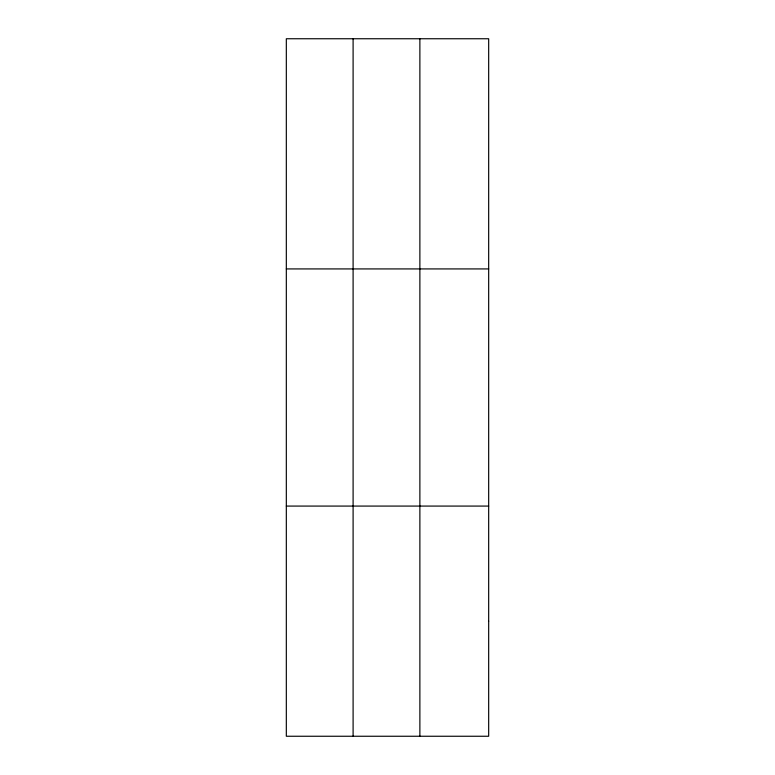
<?xml version="1.0" encoding="UTF-8"?>
<svg xmlns="http://www.w3.org/2000/svg" width="775" height="775" viewBox="0 0 775 775"><rect width="100%" height="100%" fill="white"/><g stroke="black" fill="none" stroke-linecap="round" stroke-linejoin="round"><path stroke-width="1.16" d="M353.1 736.25L353.1 38.75M419.876 736.25L419.876 38.75M286.324 268.925L488.676 268.925M286.324 506.075L488.676 506.075M488.676 621.163L488.676 736.25L286.324 736.25L286.324 38.75L488.676 38.75L488.676 621.163"/></g></svg>
